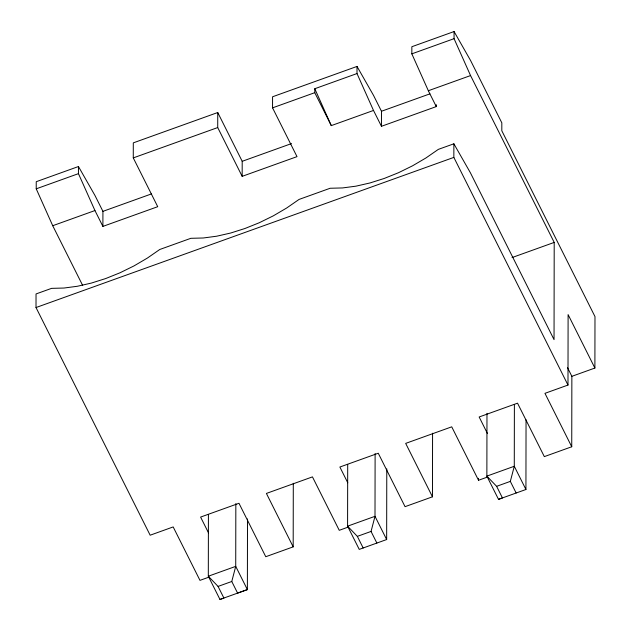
<?xml version="1.0" encoding="UTF-8"?>
<svg xmlns="http://www.w3.org/2000/svg" width="631" height="631" viewBox="0 0 631 631"><rect width="100%" height="100%" fill="white"/><g stroke="black" fill="none" stroke-linecap="round" stroke-linejoin="round"><path stroke-width="0.95" d="M209.106 577.081L199.972 580.362L173.178 526.932L150.154 535.206L36.014 307.542L36.038 293.943L51.584 288.359L64.007 288.036L77.361 286.269L91.353 283.082L105.661 278.563L119.977 272.797L133.977 265.927L147.339 258.095L159.777 249.482L190.862 238.305L203.285 237.99L216.638 236.215L230.63 233.036L244.938 228.509L259.254 222.751L273.255 215.873L286.616 208.041L299.055 199.428L330.139 188.259L342.562 187.935L355.916 186.169L369.908 182.982L384.216 178.463L398.532 172.697L412.532 165.819L425.893 157.995L438.332 149.381L453.87 143.797L470.395 172.776L554.042 339.62L554.207 242.422L470.56 75.57L454.06 38.672L454.068 31.55L411.846 46.726L411.838 53.848L428.339 90.738L436.281 106.592L381.455 126.295L373.505 110.449L357.004 73.551L357.012 66.429L272.568 96.772L272.553 107.854L297.004 156.638L242.17 176.341L217.719 127.557L217.742 112.523L133.299 142.866L133.275 157.9L157.726 206.692L102.892 226.395L94.95 210.549L78.449 173.651L78.457 166.529L36.235 181.704L36.227 188.827L52.728 225.717L82.669 285.433M102.892 226.395L102.924 211.353L94.981 195.507L78.457 166.529M208.419 514.415L208.309 576.221L219.959 599.45L247.376 589.599L247.502 518.927M235.836 503.585L235.726 566.37L231.774 581.49L237.595 593.108L247.376 589.599L235.726 566.37L208.309 576.221L218.066 586.42L223.887 598.03L219.959 599.45M242.17 176.341L242.201 161.307L217.742 112.523M208.506 532.848L200.595 517.081L238.983 503.286L265.769 556.716L293.186 546.864L293.297 483.275M373.505 110.449L331.283 125.616L314.774 92.678L314.782 88.726L357.004 73.551M347.697 464.369L347.586 526.167L359.236 549.396L386.653 539.544L386.779 468.872M375.114 453.531L375.003 516.316L371.052 531.444L376.873 543.054M381.455 126.295L381.479 111.253L373.536 95.407L357.012 66.429M347.784 482.794L339.872 467.027L378.261 453.239L405.047 506.669L432.464 496.818L432.574 433.221M436.281 106.592L436.289 104.707M487.495 433.623L479.15 416.981L517.538 403.185L544.324 456.615L571.741 446.764L544.955 393.334L567.987 385.06L453.847 157.395L453.87 143.797M487.66 476.981L478.527 480.262L478.527 478.306M486.974 413.337L486.864 476.121L498.514 499.35L525.931 489.498L526.049 419.804M514.391 404.463L514.281 466.27L510.329 481.39L516.15 493.008M567.987 385.06L568.105 314.617L594.891 368.047L571.86 376.328L571.741 446.764M594.891 368.047L594.986 316.604L501.811 130.759L501.826 122.84L470.592 60.529L454.068 31.55M36.227 188.827L78.449 173.651M411.838 53.848L454.06 38.672M133.275 157.9L217.719 127.557M272.553 107.854L314.774 92.678M52.728 225.717L94.95 210.549M428.339 90.738L470.56 75.57M102.924 211.353L151.361 193.954M242.201 161.307L291.554 143.568M381.479 111.253L429.916 93.853M36.014 307.542L453.847 157.395M512.033 257.574L554.207 242.422M348.383 527.027L339.249 530.316L312.455 476.886L266.4 493.434L293.186 546.864M218.066 586.42L231.774 581.49M386.653 539.544L375.003 516.316L347.586 526.167L357.343 536.366L371.052 531.444M525.931 489.498L514.281 466.27L486.864 476.121L496.621 486.32L510.329 481.39M498.514 499.35L502.442 497.93L496.621 486.32M567.474 367.565L571.86 376.328M478.527 480.262L451.733 426.832L405.678 443.388L432.464 496.818M357.343 536.366L363.164 547.984M314.782 88.726L331.283 125.616"/></g></svg>
